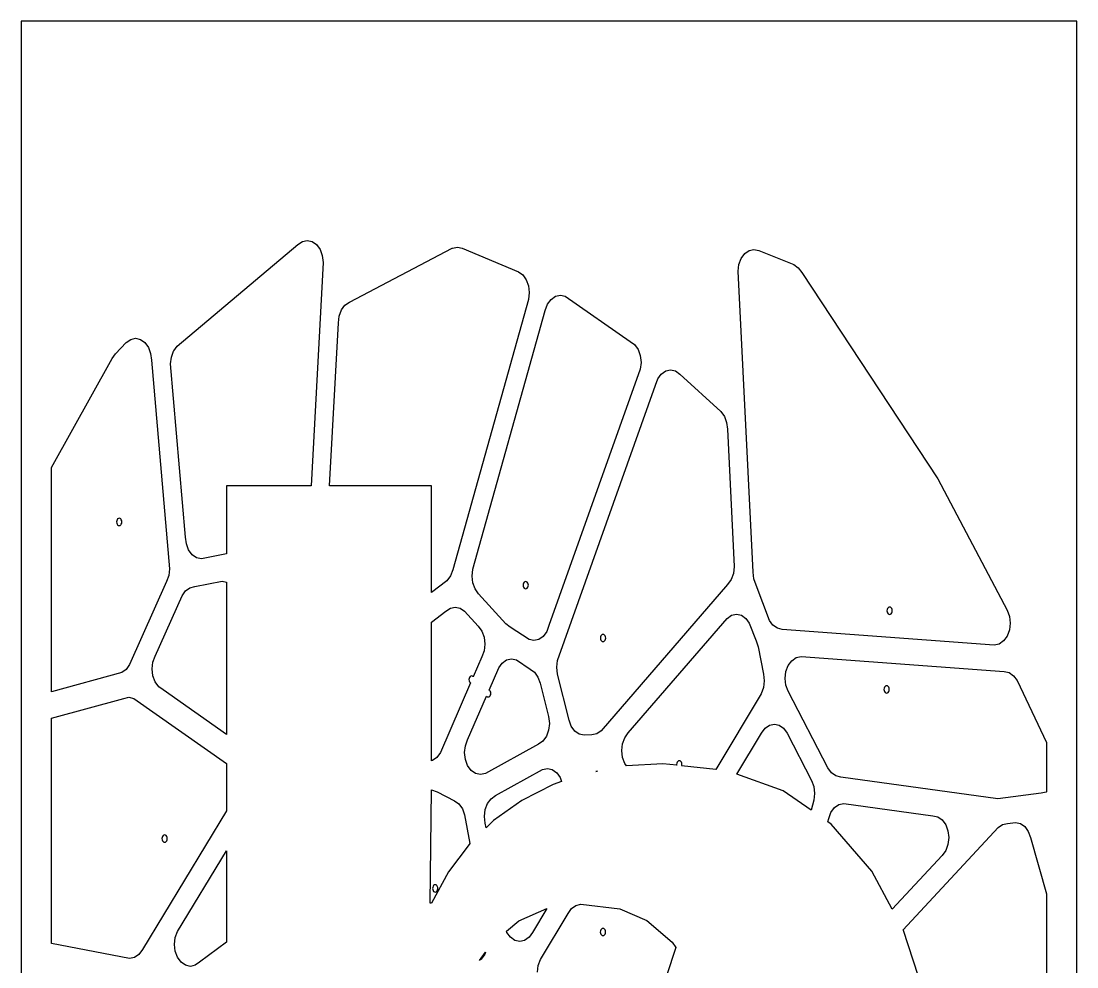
# Model space of a CAD drawing. Header units: metres. Extents: x 5 to 4553, y 5 to 890.
# Drawn here: x 4033 to 4553, y 424 to 890 of the extents above; entities that cross this region are included whole.
import ezdxf

# ---------------------------------------------------------------- set-up
doc = ezdxf.new("R2010")
doc.units = ezdxf.units.M

msp = doc.modelspace()

# ---------------------------------------------------------------- linework, layer by layer
for p, q in [((4553, 890), (4033, 890)), ((4033, 890), (4033, 5)), ((4553, 5), (4553, 890)), ((4169.34, 779.949), (4171.51, 781.483)), ((4171.51, 781.483), (4173.92, 782.012)), ((4173.92, 782.012), (4176.33, 781.483)), ((4176.33, 781.483), (4178.51, 779.949)), ((4109.86, 729.99), (4169.34, 779.949)), ((4178.51, 779.949), (4180.23, 777.56)), ((4180.23, 777.56), (4181.34, 774.549)), ((4194.67, 751.707), (4245.33, 778.152)), ((4245.33, 778.152), (4245.45, 778.196)), ((4245.45, 778.196), (4247.86, 778.725)), ((4247.86, 778.725), (4250.27, 778.196)), ((4250.27, 778.196), (4277.91, 766.608)), ((4387.65, 773.165), (4389.38, 775.554)), ((4389.38, 775.554), (4391.55, 777.088)), ((4391.55, 777.088), (4393.96, 777.617)), ((4393.96, 777.617), (4396.37, 777.088)), ((4396.37, 777.088), (4413.58, 770.133)), ((4181.72, 771.212), (4175.78, 661.262)), ((4181.34, 774.549), (4181.72, 771.212)), ((4386.16, 766.817), (4386.54, 770.154)), ((4386.54, 770.154), (4387.65, 773.165)), ((4413.58, 770.133), (4415.75, 768.599)), ((4277.91, 766.608), (4280.09, 765.074)), ((4280.09, 765.074), (4281.81, 762.685)), ((4393.5, 618.68), (4386.16, 766.817)), ((4415.75, 768.599), (4417.48, 766.21)), ((4417.48, 766.21), (4484.5, 664.723)), ((4281.81, 762.685), (4282.92, 759.674)), ((4282.92, 759.674), (4283.3, 756.337)), ((4283.3, 756.337), (4282.92, 752.999)), ((4294.03, 752.993), (4296.2, 754.527)), ((4296.2, 754.527), (4298.61, 755.056)), ((4298.61, 755.056), (4301.02, 754.527)), ((4301.02, 754.527), (4332.95, 732.26)), ((4190.77, 747.784), (4192.5, 750.173)), ((4192.5, 750.173), (4194.67, 751.707)), ((4282.92, 752.999), (4245.59, 619.839)), ((4291.19, 747.593), (4292.3, 750.604)), ((4292.3, 750.604), (4294.03, 752.993)), ((4189.28, 741.436), (4189.67, 744.773)), ((4189.67, 744.773), (4190.77, 747.784)), ((4255.46, 620.107), (4291.19, 747.593)), ((4184.95, 661.262), (4189.28, 741.436)), ((4084.79, 731.768), (4086.96, 733.302)), ((4086.96, 733.302), (4089.37, 733.831)), ((4089.37, 733.831), (4091.79, 733.302)), ((4091.79, 733.302), (4093.96, 731.768)), ((4079.54, 726.21), (4084.79, 731.768)), ((4093.96, 731.768), (4095.69, 729.379)), ((4095.69, 729.379), (4096.79, 726.368)), ((4108.14, 727.601), (4109.86, 729.99)), ((4332.95, 732.26), (4335.12, 730.726)), ((4335.12, 730.726), (4336.85, 728.337)), ((4336.85, 728.337), (4337.95, 725.326)), ((4048, 670.289), (4077.81, 723.821)), ((4077.81, 723.821), (4079.54, 726.21)), ((4096.79, 726.368), (4097.17, 723.031)), ((4097.17, 723.031), (4106.11, 620.403)), ((4106.61, 721.2), (4106.99, 724.538)), ((4106.99, 724.538), (4108.1, 727.548)), ((4108.1, 727.548), (4108.14, 727.601)), ((4337.95, 725.326), (4338.33, 721.989)), ((4114.03, 635.989), (4106.61, 721.2)), ((4337.95, 718.651), (4292.99, 592.457)), ((4338.33, 721.989), (4337.95, 718.651)), ((4348.32, 716.212), (4350.5, 717.746)), ((4350.5, 717.746), (4352.91, 718.274)), ((4352.91, 718.274), (4355.32, 717.746)), ((4355.32, 717.746), (4357.49, 716.212)), ((4345.49, 710.812), (4346.6, 713.822)), ((4346.6, 713.822), (4348.32, 716.212)), ((4357.49, 716.212), (4377.64, 697.764)), ((4297.18, 575.233), (4345.49, 710.812)), ((4377.64, 697.764), (4379.37, 695.375)), ((4379.37, 695.375), (4380.47, 692.364)), ((4380.47, 692.364), (4380.86, 689.027)), ((4380.86, 689.027), (4384.21, 621.436)), ((4048, 559.755), (4048, 670.289)), ((4175.78, 661.262), (4134.2, 661.262)), ((4134.2, 661.262), (4134.2, 653.088)), ((4235.2, 661.262), (4184.95, 661.262)), ((4235.2, 608.638), (4235.2, 661.262)), ((4484.5, 664.723), (4518.63, 599.916)), ((4134.17, 653.005), (4134.1, 652.448)), ((4134.1, 652.448), (4134.17, 651.892)), ((4134.2, 653.088), (4134.17, 653.005)), ((4134.17, 651.892), (4134.2, 651.808)), ((4134.2, 651.808), (4134.2, 627.704)), ((4080.54, 644.874), (4080.25, 644.476)), ((4080.9, 645.129), (4080.54, 644.874)), ((4081.3, 645.218), (4080.9, 645.129)), ((4081.71, 645.129), (4081.3, 645.218)), ((4082.07, 644.874), (4081.71, 645.129)), ((4082.36, 644.476), (4082.07, 644.874)), ((4080.07, 643.974), (4080, 643.418)), ((4080, 643.418), (4080.07, 642.861)), ((4080.25, 644.476), (4080.07, 643.974)), ((4080.07, 642.861), (4080.25, 642.36)), ((4080.25, 642.36), (4080.54, 641.961)), ((4080.54, 641.961), (4080.9, 641.706)), ((4080.9, 641.706), (4081.3, 641.618)), ((4081.3, 641.618), (4081.71, 641.706)), ((4081.71, 641.706), (4082.07, 641.961)), ((4082.07, 641.961), (4082.36, 642.36)), ((4082.54, 643.974), (4082.36, 644.476)), ((4082.36, 642.36), (4082.54, 642.861)), ((4082.6, 643.418), (4082.54, 643.974)), ((4082.54, 642.861), (4082.6, 643.418)), ((4114.41, 632.651), (4114.03, 635.989)), ((4115.52, 629.641), (4114.41, 632.651)), ((4117.25, 627.251), (4115.52, 629.641)), ((4119.42, 625.717), (4117.25, 627.251)), ((4121.83, 625.189), (4119.42, 625.717)), ((4134.2, 627.704), (4121.83, 625.189)), ((4106.11, 620.403), (4105.73, 617.065)), ((4245.59, 619.839), (4244.49, 616.828)), ((4255.08, 616.77), (4255.46, 620.107)), ((4384.21, 621.436), (4383.82, 618.099)), ((4104.62, 614.055), (4086.43, 573.171)), ((4105.73, 617.065), (4104.62, 614.055)), ((4118.58, 611.561), (4131.98, 614.286)), ((4131.98, 614.286), (4134.2, 613.801)), ((4134.2, 613.801), (4134.2, 538.836)), ((4242.76, 614.439), (4235.2, 608.638)), ((4244.49, 616.828), (4242.76, 614.439)), ((4255.46, 613.433), (4255.08, 616.77)), ((4280.79, 613.747), (4280.5, 613.348)), ((4281.15, 614.002), (4280.79, 613.747)), ((4281.55, 614.09), (4281.15, 614.002)), ((4281.95, 614.002), (4281.55, 614.09)), ((4282.32, 613.747), (4281.95, 614.002)), ((4282.6, 613.348), (4282.32, 613.747)), ((4382.72, 615.088), (4380.99, 612.699)), ((4383.82, 618.099), (4382.72, 615.088)), ((4393.88, 615.342), (4393.5, 618.68)), ((4394.99, 612.332), (4393.88, 615.342)), ((4112.27, 607.109), (4114, 609.498)), ((4114, 609.498), (4116.17, 611.032)), ((4116.17, 611.032), (4118.58, 611.561)), ((4256.57, 610.422), (4255.46, 613.433)), ((4258.29, 608.033), (4256.57, 610.422)), ((4280.32, 612.847), (4280.25, 612.29)), ((4280.25, 612.29), (4280.32, 611.734)), ((4280.5, 613.348), (4280.32, 612.847)), ((4280.32, 611.734), (4280.5, 611.232)), ((4280.5, 611.232), (4280.79, 610.834)), ((4280.79, 610.834), (4281.15, 610.578)), ((4281.15, 610.578), (4281.55, 610.49)), ((4281.55, 610.49), (4281.95, 610.578)), ((4281.95, 610.578), (4282.32, 610.834)), ((4282.32, 610.834), (4282.6, 611.232)), ((4282.79, 612.847), (4282.6, 613.348)), ((4282.6, 611.232), (4282.79, 611.734)), ((4282.85, 612.29), (4282.79, 612.847)), ((4282.79, 611.734), (4282.85, 612.29)), ((4380.99, 612.699), (4318.66, 540.605)), ((4401.6, 594.972), (4394.99, 612.332)), ((4099.05, 577.396), (4112.27, 607.109)), ((4271.77, 593.204), (4258.29, 608.033)), ((4235.2, 594.049), (4242.26, 599.464)), ((4242.26, 599.464), (4244.43, 600.998)), ((4244.43, 600.998), (4246.84, 601.527)), ((4246.84, 601.527), (4249.25, 600.998)), ((4249.25, 600.998), (4251.43, 599.464)), ((4251.43, 599.464), (4258.18, 592.038)), ((4382.94, 597.494), (4385.35, 598.023)), ((4385.35, 598.023), (4387.76, 597.494)), ((4459.53, 600.247), (4459.46, 599.691)), ((4459.46, 599.691), (4459.53, 599.134)), ((4459.71, 600.749), (4459.53, 600.247)), ((4459.53, 599.134), (4459.71, 598.633)), ((4460, 601.147), (4459.71, 600.749)), ((4459.71, 598.633), (4460, 598.234)), ((4460.36, 601.403), (4460, 601.147)), ((4460, 598.234), (4460.36, 597.979)), ((4460.76, 601.491), (4460.36, 601.403)), ((4461.17, 601.403), (4460.76, 601.491)), ((4461.53, 601.147), (4461.17, 601.403)), ((4461.17, 597.979), (4461.53, 598.234)), ((4461.82, 600.749), (4461.53, 601.147)), ((4461.53, 598.234), (4461.82, 598.633)), ((4462, 600.247), (4461.82, 600.749)), ((4461.82, 598.633), (4462, 599.134)), ((4462.06, 599.691), (4462, 600.247)), ((4462, 599.134), (4462.06, 599.691)), ((4518.63, 599.916), (4519.74, 596.905)), ((4235.2, 525.86), (4235.2, 594.049)), ((4273.94, 591.67), (4271.77, 593.204)), ((4332.02, 539.577), (4380.77, 595.96)), ((4380.77, 595.96), (4382.94, 597.494)), ((4387.76, 597.494), (4389.94, 595.96)), ((4389.94, 595.96), (4391.66, 593.571)), ((4391.66, 593.571), (4394.97, 584.886)), ((4403.32, 592.583), (4401.6, 594.972)), ((4460.36, 597.979), (4460.76, 597.891)), ((4460.76, 597.891), (4461.17, 597.979)), ((4519.74, 596.905), (4520.12, 593.568)), ((4520.12, 593.568), (4519.74, 590.23)), ((4258.18, 592.038), (4259.9, 589.649)), ((4259.9, 589.649), (4261.01, 586.638)), ((4283.16, 585.523), (4273.94, 591.67)), ((4291.88, 589.447), (4290.16, 587.057)), ((4292.99, 592.457), (4291.88, 589.447)), ((4318.86, 587.74), (4318.57, 587.342)), ((4319.22, 587.996), (4318.86, 587.74)), ((4319.62, 588.084), (4319.22, 587.996)), ((4320.02, 587.996), (4319.62, 588.084)), ((4320.39, 587.74), (4320.02, 587.996)), ((4320.67, 587.342), (4320.39, 587.74)), ((4405.5, 591.049), (4403.32, 592.583)), ((4407.91, 590.52), (4405.5, 591.049)), ((4512.32, 582.768), (4407.91, 590.52)), ((4519.74, 590.23), (4518.63, 587.219)), ((4261.01, 586.638), (4261.39, 583.301)), ((4261.39, 583.301), (4261.01, 579.963)), ((4285.57, 584.995), (4283.16, 585.523)), ((4287.98, 585.523), (4285.57, 584.995)), ((4290.16, 587.057), (4287.98, 585.523)), ((4318.39, 586.84), (4318.32, 586.284)), ((4318.32, 586.284), (4318.39, 585.728)), ((4318.57, 587.342), (4318.39, 586.84)), ((4318.39, 585.728), (4318.57, 585.226)), ((4318.57, 585.226), (4318.86, 584.828)), ((4318.86, 584.828), (4319.22, 584.572)), ((4319.22, 584.572), (4319.62, 584.484)), ((4319.62, 584.484), (4320.02, 584.572)), ((4320.02, 584.572), (4320.39, 584.828)), ((4320.39, 584.828), (4320.67, 585.226)), ((4320.86, 586.84), (4320.67, 587.342)), ((4320.67, 585.226), (4320.86, 585.728)), ((4320.92, 586.284), (4320.86, 586.84)), ((4320.86, 585.728), (4320.92, 586.284)), ((4394.97, 584.886), (4396.08, 581.875)), ((4514.73, 583.296), (4512.32, 582.768)), ((4516.91, 584.83), (4514.73, 583.296)), ((4518.63, 587.219), (4516.91, 584.83)), ((4097.95, 574.385), (4099.05, 577.396)), ((4261.01, 579.963), (4259.9, 576.953)), ((4396.08, 581.875), (4398.59, 568.556)), ((4086.43, 573.171), (4084.71, 570.782)), ((4097.56, 571.048), (4097.95, 574.385)), ((4259.9, 576.953), (4255.68, 567.209)), ((4268.24, 571.534), (4269.96, 573.924)), ((4269.96, 573.924), (4272.14, 575.458)), ((4272.14, 575.458), (4274.55, 575.986)), ((4274.55, 575.986), (4276.96, 575.458)), ((4276.96, 575.458), (4283.67, 570.986)), ((4296.8, 571.895), (4297.18, 575.233)), ((4409.73, 569.722), (4410.84, 572.733)), ((4410.84, 572.733), (4412.56, 575.122)), ((4412.56, 575.122), (4414.74, 576.656)), ((4414.74, 576.656), (4417.15, 577.185)), ((4417.15, 577.185), (4517.23, 569.754)), ((4082.53, 569.248), (4048, 559.755)), ((4084.71, 570.782), (4082.53, 569.248)), ((4097.95, 567.71), (4097.56, 571.048)), ((4099.05, 564.7), (4097.95, 567.71)), ((4253.82, 566.875), (4253.64, 566.373)), ((4254.11, 567.273), (4253.82, 566.875)), ((4254.47, 567.529), (4254.11, 567.273)), ((4254.87, 567.617), (4254.47, 567.529)), ((4255.28, 567.529), (4254.87, 567.617)), ((4255.64, 567.273), (4255.28, 567.529)), ((4255.68, 567.209), (4255.64, 567.273)), ((4263.54, 560.683), (4268.24, 571.534)), ((4283.67, 570.986), (4285.84, 569.452)), ((4285.84, 569.452), (4287.57, 567.063)), ((4287.57, 567.063), (4288.67, 564.052)), ((4297.18, 568.558), (4296.8, 571.895)), ((4302.88, 545.857), (4297.18, 568.558)), ((4398.59, 568.556), (4398.97, 565.218)), ((4409.35, 566.385), (4409.73, 569.722)), ((4517.23, 569.754), (4519.64, 569.225)), ((4519.64, 569.225), (4521.82, 567.691)), ((4521.82, 567.691), (4523.54, 565.302)), ((4100.78, 562.31), (4099.05, 564.7)), ((4102.95, 560.776), (4100.78, 562.31)), ((4254.37, 564.176), (4239.53, 529.877)), ((4253.64, 566.373), (4253.57, 565.817)), ((4253.57, 565.817), (4253.64, 565.261)), ((4253.64, 565.261), (4253.82, 564.759)), ((4253.82, 564.759), (4254.11, 564.361)), ((4254.11, 564.361), (4254.37, 564.176)), ((4288.67, 564.052), (4292.8, 547.602)), ((4398.59, 561.881), (4397.48, 558.87)), ((4398.97, 565.218), (4398.59, 561.881)), ((4409.73, 563.048), (4409.35, 566.385)), ((4410.84, 560.037), (4409.73, 563.048)), ((4458.21, 562.021), (4458.03, 561.519)), ((4458.5, 562.419), (4458.21, 562.021)), ((4458.86, 562.674), (4458.5, 562.419)), ((4459.26, 562.763), (4458.86, 562.674)), ((4459.67, 562.674), (4459.26, 562.763)), ((4460.03, 562.419), (4459.67, 562.674)), ((4460.32, 562.021), (4460.03, 562.419)), ((4460.5, 561.519), (4460.32, 562.021)), ((4523.54, 565.302), (4538, 534.862)), ((4048, 546.756), (4083.62, 556.548)), ((4083.62, 556.548), (4086.03, 557.076)), ((4086.03, 557.076), (4088.44, 556.548)), ((4088.44, 556.548), (4134.2, 524.417)), ((4134.2, 538.836), (4102.95, 560.776)), ((4252.93, 536.179), (4262.23, 557.65)), ((4262.23, 557.65), (4262.27, 557.587)), ((4262.27, 557.587), (4262.64, 557.331)), ((4262.64, 557.331), (4263.04, 557.243)), ((4263.04, 557.243), (4263.44, 557.331)), ((4263.44, 557.331), (4263.8, 557.587)), ((4263.8, 560.499), (4263.54, 560.683)), ((4264.09, 560.101), (4263.8, 560.499)), ((4263.8, 557.587), (4264.09, 557.985)), ((4264.27, 559.599), (4264.09, 560.101)), ((4264.09, 557.985), (4264.27, 558.487)), ((4264.34, 559.043), (4264.27, 559.599)), ((4264.27, 558.487), (4264.34, 559.043)), ((4397.48, 558.87), (4375.12, 521.593)), ((4430.36, 522.29), (4410.84, 560.037)), ((4458.03, 561.519), (4457.96, 560.963)), ((4457.96, 560.963), (4458.03, 560.406)), ((4458.03, 560.406), (4458.21, 559.905)), ((4458.21, 559.905), (4458.5, 559.506)), ((4458.5, 559.506), (4458.86, 559.251)), ((4458.86, 559.251), (4459.26, 559.163)), ((4459.26, 559.163), (4459.67, 559.251)), ((4459.67, 559.251), (4460.03, 559.506)), ((4460.03, 559.506), (4460.32, 559.905)), ((4460.32, 559.905), (4460.5, 560.406)), ((4460.56, 560.963), (4460.5, 561.519)), ((4460.5, 560.406), (4460.56, 560.963)), ((4048, 435.914), (4048, 546.756)), ((4292.8, 547.602), (4293.19, 544.264)), ((4292.8, 540.927), (4291.7, 537.916)), ((4293.19, 544.264), (4292.8, 540.927)), ((4303.99, 542.847), (4302.88, 545.857)), ((4305.71, 540.457), (4303.99, 542.847)), ((4397.69, 539.422), (4399.41, 541.811)), ((4399.41, 541.811), (4401.59, 543.345)), ((4401.59, 543.345), (4404, 543.874)), ((4404, 543.874), (4406.41, 543.345)), ((4406.41, 543.345), (4408.58, 541.811)), ((4408.58, 541.811), (4410.31, 539.422)), ((4251.83, 533.168), (4252.93, 536.179)), ((4291.7, 537.916), (4289.97, 535.527)), ((4307.89, 538.923), (4305.71, 540.457)), ((4310.3, 538.395), (4307.89, 538.923)), ((4314.07, 538.542), (4310.3, 538.395)), ((4316.48, 539.071), (4314.07, 538.542)), ((4318.66, 540.605), (4316.48, 539.071)), ((4329.18, 534.177), (4330.29, 537.188)), ((4330.29, 537.188), (4332.02, 539.577)), ((4385.58, 519.241), (4397.69, 539.422)), ((4410.31, 539.422), (4422.36, 516.13)), ((4251.44, 529.831), (4251.83, 533.168)), ((4287.8, 533.993), (4261.65, 519.559)), ((4289.97, 535.527), (4287.8, 533.993)), ((4328.8, 530.84), (4329.18, 534.177)), ((4329.18, 527.502), (4328.8, 530.84)), ((4538, 534.862), (4538, 510.488)), ((4235.63, 525.954), (4235.2, 525.86)), ((4237.8, 527.488), (4235.63, 525.954)), ((4239.53, 529.877), (4237.8, 527.488)), ((4251.83, 526.493), (4251.44, 529.831)), ((4252.93, 523.483), (4251.83, 526.493)), ((4330.29, 524.492), (4329.18, 527.502)), ((4356.38, 525.537), (4356.1, 525.139)), ((4356.75, 525.793), (4356.38, 525.537)), ((4357.15, 525.881), (4356.75, 525.793)), ((4357.55, 525.793), (4357.15, 525.881)), ((4357.91, 525.537), (4357.55, 525.793)), ((4358.2, 525.139), (4357.91, 525.537)), ((4134.2, 524.417), (4134.2, 501.22)), ((4254.66, 521.093), (4252.93, 523.483)), ((4256.83, 519.559), (4254.66, 521.093)), ((4266.65, 508.701), (4289.78, 521.474)), ((4289.78, 521.474), (4292.19, 522.002)), ((4292.19, 522.002), (4294.6, 521.474)), ((4294.6, 521.474), (4296.78, 519.94)), ((4316.11, 520.63), (4316.88, 520.797)), ((4316.94, 520.783), (4316.11, 520.63)), ((4316.88, 520.797), (4316.94, 520.783)), ((4331.11, 523.268), (4330.29, 524.492)), ((4349.14, 524.317), (4331.11, 523.268)), ((4355.9, 523.608), (4349.14, 524.317)), ((4355.91, 524.637), (4355.85, 524.081)), ((4355.85, 524.081), (4355.9, 523.608)), ((4356.1, 525.139), (4355.91, 524.637)), ((4358.38, 524.637), (4358.2, 525.139)), ((4358.32, 523.354), (4358.38, 523.525)), ((4375.12, 521.593), (4358.32, 523.354)), ((4358.45, 524.081), (4358.38, 524.637)), ((4358.38, 523.525), (4358.45, 524.081)), ((4432.09, 519.901), (4430.36, 522.29)), ((4259.24, 519.031), (4256.83, 519.559)), ((4261.65, 519.559), (4259.24, 519.031)), ((4299.22, 515.603), (4295.06, 514.208)), ((4296.78, 519.94), (4298.5, 517.55)), ((4298.5, 517.55), (4299.22, 515.603)), ((4408.27, 511.108), (4385.58, 519.241)), ((4422.36, 516.13), (4423.46, 513.119)), ((4434.26, 518.367), (4432.09, 519.901)), ((4436.67, 517.838), (4434.26, 518.367)), ((4514.12, 507.172), (4436.67, 517.838)), ((4234.48, 455.664), (4235.11, 511.48)), ((4235.11, 511.48), (4235.17, 511.465)), ((4235.17, 511.465), (4237.92, 510.549)), ((4237.92, 510.549), (4246.43, 506.115)), ((4295.06, 514.208), (4279.59, 506.345)), ((4422.15, 501.466), (4408.27, 511.108)), ((4423.46, 513.119), (4423.84, 509.782)), ((4423.84, 509.782), (4423.46, 506.444)), ((4535.43, 509.845), (4514.12, 507.172)), ((4537.84, 510.373), (4535.43, 509.845)), ((4538, 510.488), (4537.84, 510.373)), ((4246.43, 506.115), (4248.61, 504.581)), ((4248.61, 504.581), (4250.33, 502.192)), ((4261.64, 501.767), (4262.75, 504.777)), ((4262.75, 504.777), (4264.47, 507.167)), ((4264.47, 507.167), (4266.65, 508.701)), ((4279.59, 506.345), (4265.69, 496.438)), ((4423.46, 506.444), (4422.15, 501.466)), ((4435.78, 504.332), (4438.19, 504.86)), ((4438.19, 504.86), (4482.1, 498.812)), ((4134.2, 501.22), (4092.74, 432.92)), ((4250.33, 502.192), (4251.44, 499.181)), ((4261.26, 498.429), (4261.64, 501.767)), ((4430.77, 497.398), (4431.88, 500.408)), ((4431.88, 500.408), (4433.61, 502.798)), ((4433.61, 502.798), (4435.78, 504.332)), ((4251.44, 499.181), (4254.08, 485.095)), ((4261.64, 495.092), (4261.26, 498.429)), ((4262.05, 492.88), (4261.64, 495.092)), ((4265.69, 496.438), (4262.05, 492.88)), ((4430.34, 495.772), (4430.77, 497.398)), ((4432.04, 494.596), (4430.34, 495.772)), ((4451.94, 471.479), (4432.04, 494.596)), ((4482.1, 498.812), (4484.51, 498.284)), ((4484.51, 498.284), (4486.69, 496.75)), ((4486.69, 496.75), (4488.41, 494.36)), ((4488.41, 494.36), (4489.52, 491.35)), ((4514.2, 492.956), (4516.38, 494.49)), ((4516.38, 494.49), (4518.79, 495.018)), ((4518.79, 495.018), (4522.74, 495.514)), ((4522.74, 495.514), (4525.15, 494.985)), ((4525.15, 494.985), (4527.32, 493.451)), ((4102.89, 489.002), (4102.6, 488.604)), ((4103.25, 489.258), (4102.89, 489.002)), ((4103.65, 489.346), (4103.25, 489.258)), ((4104.05, 489.258), (4103.65, 489.346)), ((4104.42, 489.002), (4104.05, 489.258)), ((4104.7, 488.604), (4104.42, 489.002)), ((4467.51, 442.609), (4514.2, 492.956)), ((4489.52, 491.35), (4489.9, 488.012)), ((4527.32, 493.451), (4529.05, 491.062)), ((4529.05, 491.062), (4530.16, 488.051)), ((4102.42, 488.102), (4102.35, 487.546)), ((4102.35, 487.546), (4102.42, 486.99)), ((4102.6, 488.604), (4102.42, 488.102)), ((4102.42, 486.99), (4102.6, 486.488)), ((4102.6, 486.488), (4102.89, 486.09)), ((4102.89, 486.09), (4103.25, 485.834)), ((4103.25, 485.834), (4103.65, 485.746)), ((4103.65, 485.746), (4104.05, 485.834)), ((4104.05, 485.834), (4104.42, 486.09)), ((4104.42, 486.09), (4104.7, 486.488)), ((4104.89, 488.102), (4104.7, 488.604)), ((4104.7, 486.488), (4104.89, 486.99)), ((4104.95, 487.546), (4104.89, 488.102)), ((4104.89, 486.99), (4104.95, 487.546)), ((4253.66, 484.689), (4243.5, 471.098)), ((4254.08, 485.095), (4253.66, 484.689)), ((4489.52, 484.675), (4488.41, 481.664)), ((4489.9, 488.012), (4489.52, 484.675)), ((4530.16, 488.051), (4538, 460.395)), ((4110.05, 441.768), (4134.2, 481.554)), ((4134.2, 481.554), (4134.2, 436.516)), ((4486.69, 479.275), (4462.06, 452.716)), ((4488.41, 481.664), (4486.69, 479.275)), ((4243.5, 471.098), (4235.2, 455.664)), ((4462.06, 452.716), (4451.94, 471.479)), ((4235.71, 463.522), (4235.65, 462.966)), ((4235.65, 462.966), (4235.71, 462.41)), ((4235.89, 464.024), (4235.71, 463.522)), ((4236.18, 464.422), (4235.89, 464.024)), ((4236.54, 464.678), (4236.18, 464.422)), ((4236.95, 464.766), (4236.54, 464.678)), ((4237.35, 464.678), (4236.95, 464.766)), ((4237.71, 464.422), (4237.35, 464.678)), ((4238, 464.024), (4237.71, 464.422)), ((4238.18, 463.522), (4238, 464.024)), ((4238.25, 462.966), (4238.18, 463.522)), ((4238.18, 462.41), (4238.25, 462.966)), ((4235.71, 462.41), (4235.89, 461.908)), ((4235.89, 461.908), (4236.18, 461.51)), ((4236.18, 461.51), (4236.54, 461.254)), ((4236.54, 461.254), (4236.95, 461.166)), ((4236.95, 461.166), (4237.35, 461.254)), ((4237.35, 461.254), (4237.71, 461.51)), ((4237.71, 461.51), (4238, 461.908)), ((4238, 461.908), (4238.18, 462.41)), ((4538, 460.395), (4538, 402.898)), ((4235.2, 455.664), (4234.48, 455.664)), ((4278.11, 447.038), (4291.91, 453.064)), ((4291.91, 453.064), (4284.88, 441.345)), ((4302.37, 450.713), (4304.09, 453.102)), ((4304.09, 453.102), (4306.27, 454.636)), ((4306.27, 454.636), (4308.68, 455.165)), ((4308.68, 455.165), (4327.95, 452.905)), ((4327.95, 452.905), (4341.19, 447.172)), ((4288.79, 428.074), (4302.37, 450.713)), ((4272.03, 441.976), (4278.11, 447.038)), ((4318.31, 442.087), (4318.24, 441.531)), ((4318.49, 442.589), (4318.31, 442.087)), ((4318.78, 442.987), (4318.49, 442.589)), ((4319.14, 443.243), (4318.78, 442.987)), ((4319.54, 443.331), (4319.14, 443.243)), ((4319.95, 443.243), (4319.54, 443.331)), ((4320.31, 442.987), (4319.95, 443.243)), ((4320.6, 442.589), (4320.31, 442.987)), ((4320.78, 442.087), (4320.6, 442.589)), ((4320.84, 441.531), (4320.78, 442.087)), ((4341.19, 447.172), (4353.71, 436.558)), ((4467.66, 442.32), (4467.51, 442.609)), ((4478.9, 407.679), (4467.66, 442.32)), ((4108.56, 435.42), (4108.94, 438.758)), ((4108.94, 438.758), (4110.05, 441.768)), ((4272.26, 441.345), (4272.03, 441.976)), ((4273.98, 438.956), (4272.26, 441.345)), ((4276.16, 437.422), (4273.98, 438.956)), ((4278.57, 436.893), (4276.16, 437.422)), ((4280.98, 437.422), (4278.57, 436.893)), ((4283.15, 438.956), (4280.98, 437.422)), ((4284.88, 441.345), (4283.15, 438.956)), ((4318.24, 441.531), (4318.31, 440.975)), ((4318.31, 440.975), (4318.49, 440.473)), ((4318.49, 440.473), (4318.78, 440.075)), ((4318.78, 440.075), (4319.14, 439.819)), ((4319.14, 439.819), (4319.54, 439.731)), ((4319.54, 439.731), (4319.95, 439.819)), ((4319.95, 439.819), (4320.31, 440.075)), ((4320.31, 440.075), (4320.6, 440.473)), ((4320.6, 440.473), (4320.78, 440.975)), ((4320.78, 440.975), (4320.84, 441.531)), ((4086.43, 428.468), (4048, 435.914)), ((4092.74, 432.92), (4091.01, 430.53)), ((4108.94, 432.083), (4108.56, 435.42)), ((4110.05, 429.072), (4108.94, 432.083)), ((4134.2, 436.516), (4120.94, 426.683)), ((4258.76, 427.552), (4261.78, 431.664)), ((4261.78, 431.664), (4261.38, 430.57)), ((4355.51, 433.973), (4350.91, 419.945)), ((4353.71, 436.558), (4355.51, 433.973)), ((4088.84, 428.996), (4086.43, 428.468)), ((4091.01, 430.53), (4088.84, 428.996)), ((4111.77, 426.683), (4110.05, 429.072)), ((4113.95, 425.149), (4111.77, 426.683)), ((4120.94, 426.683), (4118.77, 425.149)), ((4259.66, 428.181), (4258.76, 427.552)), ((4261.38, 430.57), (4259.66, 428.181)), ((4287.68, 425.063), (4288.79, 428.074)), ((4116.36, 424.62), (4113.95, 425.149)), ((4118.77, 425.149), (4116.36, 424.62)), ((4287.3, 421.726), (4287.68, 425.063))]:
    msp.add_line(p, q)

doc.saveas('drawing.dxf')
